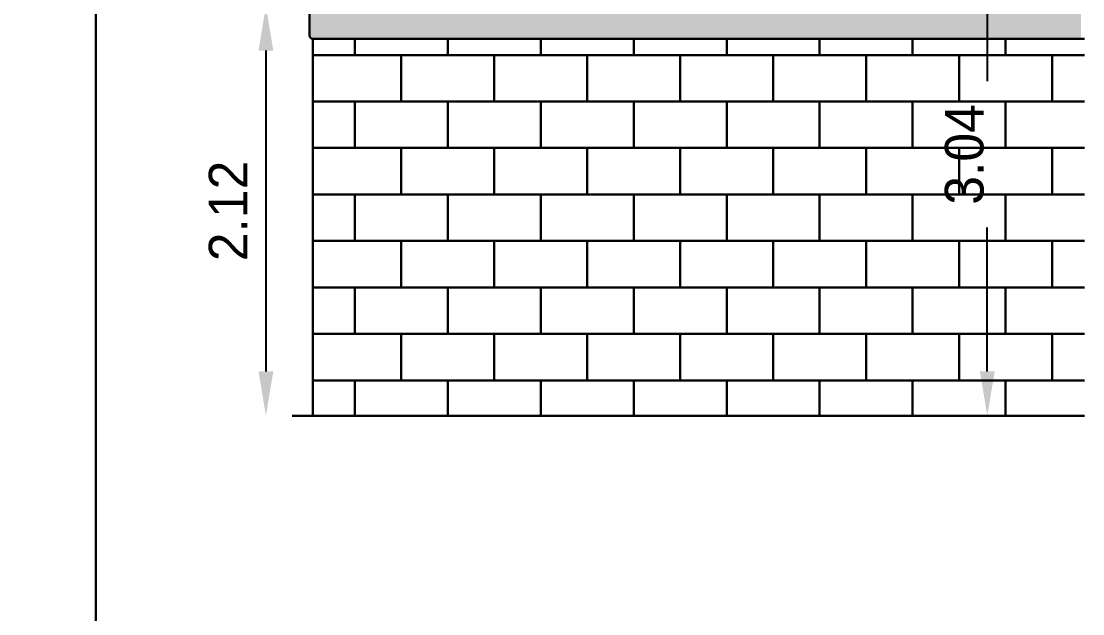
# Model space of a CAD drawing. Header units: metres. Extents: x 515 to 706, y -4 to 163.
# Drawn here: x 620.13 to 625.62, y 81.61 to 84.67 of the extents above; entities that cross this region are included whole.
import ezdxf

# ---------------------------------------------------------------- set-up
doc = ezdxf.new("R2010")
doc.units = ezdxf.units.M
doc.header["$MEASUREMENT"] = 0
doc.dimstyles.new('Standard$0', dxfattribs={"dimtxt": 0.2, "dimasz": 0.23, "dimexe": 0.1805, "dimexo": 0.0625, "dimgap": 0.0955, "dimtad": 1, "dimzin": 0, "dimdsep": 46, "dimtxsty": 'Standard', "dimcen": 0, "dimdle": 440, "dimse1": 1, "dimse2": 1, "dimclrd": 256, "dimclrt": 256, "dimadec": 0, "dimazin": 0, "dimtfac": 1, "dimtofl": 0, "dimtmove": 0, "dimatfit": 3, "dimfxl": 0, "dimtolj": 1, "dimarcsym": 0})

# ---------------------------------------------------------------- blocks, each defined once
blk = doc.blocks.new('*D599')
at = {"lineweight": -2}
for p, q in [((625.127, 85.4451), (625.127, 84.3634)), ((625.127, 82.8621), (625.127, 83.6057))]:
    blk.add_line(p, q, dxfattribs=at)
at = {"lineweight": 40}
for points in [[(625.0886, 85.4451), (625.1653, 85.4451), (625.127, 85.6751)], [(625.0886, 82.8621), (625.1653, 82.8621), (625.127, 82.6321)]]:
    blk.add_solid(points, dxfattribs=at)
at = {"layer": 'Defpoints', "color": 0, "lineweight": 40}
for p in [(630.3776, 85.6751), (625.127, 82.6321), (630.3776, 82.6321)]:
    blk.add_point(p, dxfattribs=at)
at = {"lineweight": 30, "insert": (625.0087, 83.9845), "char_height": 0.2, "attachment_point": 5, "rotation": 90}
blk.add_mtext('\\A1;3.04', dxfattribs=at)
blk = doc.blocks.new('*D601')
at = {"lineweight": -2}
blk.add_line((621.3949, 84.5221), (621.3949, 82.8621), dxfattribs=at)
at = {"lineweight": 40}
for points in [[(621.3565, 84.5221), (621.4332, 84.5221), (621.3949, 84.7521)], [(621.3565, 82.8621), (621.4332, 82.8621), (621.3949, 82.6321)]]:
    blk.add_solid(points, dxfattribs=at)
at = {"layer": 'Defpoints', "color": 0, "lineweight": 40}
for p in [(621.7095, 84.7521), (621.3949, 82.6321), (621.7095, 82.6321)]:
    blk.add_point(p, dxfattribs=at)
at = {"lineweight": 30, "insert": (621.1994, 83.6921), "char_height": 0.2, "attachment_point": 5, "rotation": 90}
blk.add_mtext('\\A1;2.12', dxfattribs=at)

msp = doc.modelspace()

# ---------------------------------------------------------------- hatches: boundary and pattern name
at = {"lineweight": 30}
h = msp.add_hatch(dxfattribs=at)
h.set_pattern_fill('AR-CONC', color=256, scale=0.000845287, style=0)
h.set_pattern_definition([(50, (590.1131, 72.95618), (0.1539983, -0.0134731), [0.0161027, -0.17712987]), (355, (590.1131, 72.95618), (-0.0297903, 0.1614977), [0.0128822, -0.1417039]), (100.451, (590.12593, 72.95506), (0.12420857, 0.14802384), [0.0136852, -0.15053714]), (46.1842, (590.1131, 72.99912), (0.2291396, -0.0355378), [0.024154, -0.2656948]), (96.6356, (590.1322, 72.99616), (0.2006747, 0.2091456), [0.0205278, -0.2258057]), (351.184, (590.1131, 72.99912), (0.200675, 0.2091452), [0.0193233, -0.2125558]), (21, (590.13456, 72.98839), (0.12815807, -0.0864437), [0.0161027, -0.17712987]), (326, (590.13456, 72.98839), (0.05224044, 0.1556917), [0.0128822, -0.1417039]), (71.4514, (590.14524, 72.98118), (0.18039816, 0.0692483), [0.0136852, -0.15053714]), (37.5, (590.113094, 72.95618), (0.002610756, 0.071473265), [0, -0.13998627, 0, -0.14385092, 0, -0.14224065]), (7.5, (590.113094, 72.95618), (0.05648178, 0.08468133), [0, -0.0820165, 0, -0.13676573, 0, -0.05421247]), (327.5, (590.065215, 72.95618), (0.11461295, -0.00484243), [0, -0.05367572, 0, -0.16746824, 0, -0.22221747]), (317.5, (590.04375, 72.95618), (0.12521165, 0.02149268), [0, -0.06977843, 0, -0.1112161, 0, -0.1578066])])
edge = h.paths.add_edge_path()
edge.add_line((625.61091, 84.58302), (625.61091, 84.75208))
edge.add_line((625.61091, 84.75208), (621.63806, 84.75208))
edge.add_arc((621.63806, 84.73517), 0.01691, 90, 180)
edge.add_line((621.62115, 84.73517), (621.62115, 84.59993))
edge.add_arc((621.63806, 84.59993), 0.01691, 180, 270)
edge.add_line((621.63806, 84.58302), (625.61091, 84.58302))
h = msp.add_hatch(dxfattribs=at)
h.set_pattern_fill('AR-B816', color=256, scale=0.001183, style=0)
h.set_pattern_definition([(0, (590.1131, 72.95618), (0, 0.2404672), []), (90, (590.1131, 72.95618), (-0.2404672, 0.2404672), [0.2404672, -0.2404672])])
h.paths.add_polyline_path([(625.63054, 82.63208), (625.63054, 84.58302), (621.63829, 84.58302), (621.63829, 82.63208)])

# ---------------------------------------------------------------- linework, layer by layer
for p, q in [((621.62115, 84.73517), (621.62115, 84.59993)), ((621.63806, 84.58302), (625.63054, 84.58302)), ((621.63829, 82.63208), (621.63829, 84.58302)), ((625.63054, 82.63208), (621.53089, 82.63208))]:
    msp.add_line(p, q, dxfattribs=at)
for points in [[(612.79154, 78.05148), (620.51418, 78.05148), (620.51418, 87.74858), (612.79154, 87.74858)], [(639.3715, 81.52334), (620.51418, 81.52334), (620.51418, 87.74858), (639.3715, 87.74858)]]:
    msp.add_lwpolyline(points, close=True, dxfattribs=at)
msp.add_arc((621.63721, 84.59907), 0.01607, 176.95339, 273.04661, dxfattribs=at)

# ---------------------------------------------------------------- dimensions: what is measured, and where the dimension line sits
dim = msp.add_linear_dim(base=(625.12697, 82.63208), p1=(630.37759, 85.67511), p2=(630.37759, 82.63208), angle=270, dimstyle='Standard$0', override={"dimtmove": 2}, dxfattribs=at)
dim.commit()
dim.dimension.update_dxf_attribs({"geometry": '*D599', "text_midpoint": (625.0087, 83.98454), "dimtype": 161})
dim = msp.add_aligned_dim(p1=(621.70952, 84.75208), p2=(621.70952, 82.63208), distance=-0.31465, dimstyle='Standard$0', dxfattribs=at)
dim.commit()
dim.dimension.update_dxf_attribs({"geometry": '*D601', "text_midpoint": (621.19937, 83.69208)})

doc.saveas('drawing.dxf')
